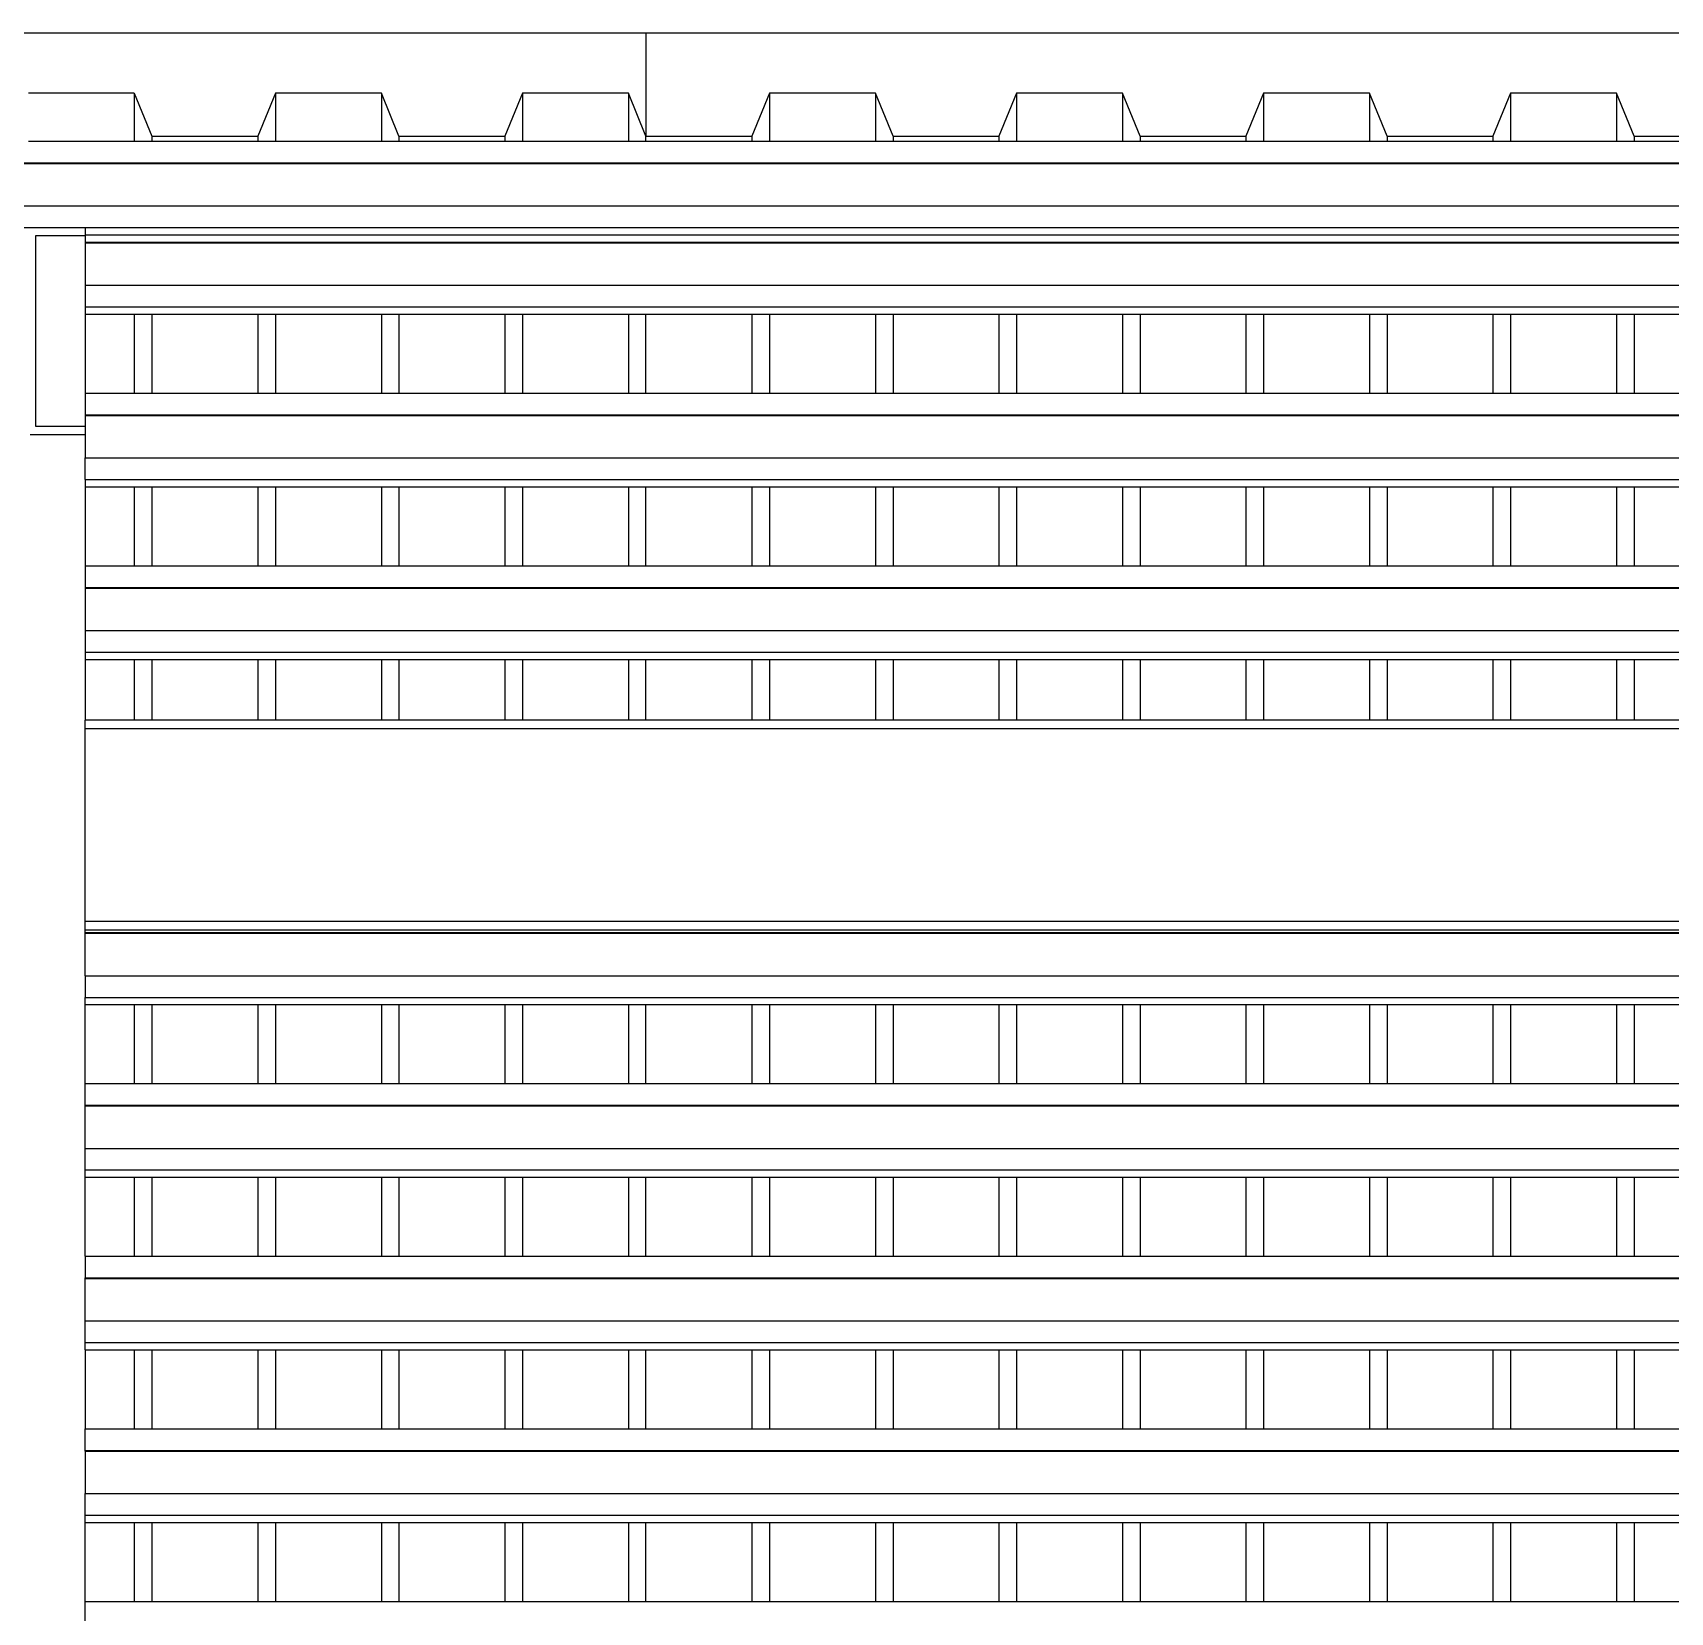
# Model space of a CAD drawing. Extents: x -101 to 101, y -14 to 18.
# Drawn here: x -40.152 to -38.28, y 10.663 to 12.469 of the extents above; entities that cross this region are included whole.
import ezdxf

# ---------------------------------------------------------------- set-up
doc = ezdxf.new("R2010")
doc.units = 0
doc.layers.get('0').update_dxf_attribs({"linetype": 'CONTINUOUS'})

msp = doc.modelspace()

# ---------------------------------------------------------------- linework, layer by layer
for p, q in [((-42.5577, 12.4686), (-39.4512, 12.4686)), ((-39.4512, 12.4686), (-36.3446, 12.4686)), ((-39.4512, 12.4686), (-39.4512, 12.3502)), ((-40.0362, 12.3995), (-40.1572, 12.3995)), ((-40.0362, 12.3995), (-40.0362, 12.3446)), ((-40.0362, 12.3995), (-40.016, 12.3502)), ((-39.8748, 12.3995), (-39.895, 12.3502)), ((-39.7537, 12.3995), (-39.8748, 12.3995)), ((-39.8748, 12.3995), (-39.8748, 12.3446)), ((-39.7336, 12.3502), (-39.7537, 12.3995)), ((-39.7537, 12.3995), (-39.7537, 12.3446)), ((-39.5924, 12.3995), (-39.6125, 12.3502)), ((-39.4713, 12.3995), (-39.5924, 12.3995)), ((-39.5924, 12.3995), (-39.5924, 12.3446)), ((-39.4512, 12.3502), (-39.4713, 12.3995)), ((-39.4713, 12.3995), (-39.4713, 12.3446)), ((-39.31, 12.3995), (-39.3301, 12.3502)), ((-39.31, 12.3995), (-39.31, 12.3446)), ((-39.1889, 12.3995), (-39.31, 12.3995)), ((-39.1889, 12.3995), (-39.1889, 12.3446)), ((-39.1687, 12.3502), (-39.1889, 12.3995)), ((-39.0275, 12.3995), (-39.0477, 12.3502)), ((-39.0275, 12.3995), (-39.0275, 12.3446)), ((-38.9065, 12.3995), (-39.0275, 12.3995)), ((-38.9065, 12.3995), (-38.9065, 12.3446)), ((-38.8863, 12.3502), (-38.9065, 12.3995)), ((-38.7451, 12.3995), (-38.7653, 12.3502)), ((-38.7451, 12.3995), (-38.7451, 12.3446)), ((-38.6241, 12.3995), (-38.7451, 12.3995)), ((-38.6241, 12.3995), (-38.6241, 12.3446)), ((-38.6039, 12.3502), (-38.6241, 12.3995)), ((-38.4627, 12.3995), (-38.4829, 12.3502)), ((-38.4627, 12.3995), (-38.4627, 12.3446)), ((-38.3417, 12.3995), (-38.4627, 12.3995)), ((-38.3417, 12.3995), (-38.3417, 12.3446)), ((-38.3215, 12.3502), (-38.3417, 12.3995)), ((-40.1572, 12.3446), (-40.0362, 12.3446)), ((-40.0362, 12.3446), (-40.016, 12.3446)), ((-40.016, 12.3502), (-40.016, 12.3446)), ((-40.016, 12.3502), (-39.895, 12.3502)), ((-40.016, 12.3446), (-39.895, 12.3446)), ((-39.895, 12.3502), (-39.895, 12.3446)), ((-39.895, 12.3446), (-39.8748, 12.3446)), ((-39.8748, 12.3446), (-39.7537, 12.3446)), ((-39.7537, 12.3446), (-39.7336, 12.3446)), ((-39.7336, 12.3502), (-39.6125, 12.3502)), ((-39.7336, 12.3502), (-39.7336, 12.3446)), ((-39.7336, 12.3446), (-39.6125, 12.3446)), ((-39.6125, 12.3502), (-39.6125, 12.3446)), ((-39.6125, 12.3446), (-39.5924, 12.3446)), ((-39.5924, 12.3446), (-39.4713, 12.3446)), ((-39.4713, 12.3446), (-39.4512, 12.3446)), ((-39.4512, 12.3446), (-39.4512, 12.3502)), ((-39.4512, 12.3502), (-39.3301, 12.3502)), ((-39.4512, 12.3446), (-39.3301, 12.3446)), ((-39.3301, 12.3502), (-39.3301, 12.3446)), ((-39.3301, 12.3446), (-39.31, 12.3446)), ((-39.31, 12.3446), (-39.1889, 12.3446)), ((-39.1889, 12.3446), (-39.1687, 12.3446)), ((-39.1687, 12.3502), (-39.1687, 12.3446)), ((-39.1687, 12.3502), (-39.0477, 12.3502)), ((-39.1687, 12.3446), (-39.0477, 12.3446)), ((-39.0477, 12.3502), (-39.0477, 12.3446)), ((-39.0477, 12.3446), (-39.0275, 12.3446)), ((-39.0275, 12.3446), (-38.9065, 12.3446)), ((-38.9065, 12.3446), (-38.8863, 12.3446)), ((-38.8863, 12.3502), (-38.8863, 12.3446)), ((-38.8863, 12.3502), (-38.7653, 12.3502)), ((-38.8863, 12.3446), (-38.7653, 12.3446)), ((-38.7653, 12.3502), (-38.7653, 12.3446)), ((-38.7653, 12.3446), (-38.7451, 12.3446)), ((-38.7451, 12.3446), (-38.6241, 12.3446)), ((-38.6241, 12.3446), (-38.6039, 12.3446)), ((-38.6039, 12.3502), (-38.6039, 12.3446)), ((-38.6039, 12.3502), (-38.4829, 12.3502)), ((-38.6039, 12.3446), (-38.4829, 12.3446)), ((-38.4829, 12.3502), (-38.4829, 12.3446)), ((-38.4829, 12.3446), (-38.4627, 12.3446)), ((-38.4627, 12.3446), (-38.3417, 12.3446)), ((-38.3417, 12.3446), (-38.3215, 12.3446)), ((-38.3215, 12.3502), (-38.3215, 12.3446)), ((-38.3215, 12.3502), (-38.2005, 12.3502)), ((-38.3215, 12.3446), (-38.2005, 12.3446)), ((-51.3423, 12.3199), (-33.3446, 12.3199)), ((-51.3423, 12.3191), (-33.3446, 12.3191)), ((-51.3423, 12.2706), (-33.3446, 12.2706)), ((-40.2123, 12.2459), (-40.0923, 12.2459)), ((-40.0923, 12.2459), (-36.4683, 12.2459)), ((-40.0923, 12.2459), (-40.0923, 12.2377)), ((-40.0923, 12.2363), (-40.1492, 12.2363)), ((-40.1492, 12.2363), (-40.1492, 12.0189)), ((-40.0923, 12.2377), (-36.4683, 12.2377)), ((-40.0923, 12.2377), (-40.0923, 12.2363)), ((-40.0923, 12.2363), (-40.0923, 12.2292)), ((-40.0923, 12.2292), (-36.4683, 12.2292)), ((-40.0923, 12.2292), (-40.0923, 12.2284)), ((-40.0923, 12.2284), (-36.4683, 12.2284)), ((-40.0923, 12.2284), (-40.0923, 12.1799)), ((-40.0923, 12.1799), (-36.4683, 12.1799)), ((-40.0923, 12.1799), (-40.0923, 12.1552)), ((-40.0923, 12.1552), (-36.4683, 12.1552)), ((-40.0923, 12.1552), (-40.0923, 12.147)), ((-40.0923, 12.147), (-40.0362, 12.147)), ((-40.0923, 12.147), (-40.0923, 12.0566)), ((-40.0362, 12.147), (-40.0362, 12.0566)), ((-40.0362, 12.147), (-40.016, 12.147)), ((-40.016, 12.147), (-40.016, 12.0566)), ((-40.016, 12.147), (-39.895, 12.147)), ((-39.895, 12.147), (-39.895, 12.0566)), ((-39.895, 12.147), (-39.8748, 12.147)), ((-39.8748, 12.147), (-39.8748, 12.0566)), ((-39.8748, 12.147), (-39.7537, 12.147)), ((-39.7537, 12.147), (-39.7537, 12.0566)), ((-39.7537, 12.147), (-39.7336, 12.147)), ((-39.7336, 12.147), (-39.7336, 12.0566)), ((-39.7336, 12.147), (-39.6125, 12.147)), ((-39.6125, 12.147), (-39.6125, 12.0566)), ((-39.6125, 12.147), (-39.5924, 12.147)), ((-39.5924, 12.147), (-39.5924, 12.0566)), ((-39.5924, 12.147), (-39.4713, 12.147)), ((-39.4713, 12.147), (-39.4713, 12.0566)), ((-39.4713, 12.147), (-39.4512, 12.147)), ((-39.4512, 12.0566), (-39.4512, 12.147)), ((-39.4512, 12.147), (-39.3301, 12.147)), ((-39.3301, 12.147), (-39.3301, 12.0566)), ((-39.3301, 12.147), (-39.31, 12.147)), ((-39.31, 12.147), (-39.31, 12.0566)), ((-39.31, 12.147), (-39.1889, 12.147)), ((-39.1889, 12.147), (-39.1889, 12.0566)), ((-39.1889, 12.147), (-39.1687, 12.147)), ((-39.1687, 12.147), (-39.1687, 12.0566)), ((-39.1687, 12.147), (-39.0477, 12.147)), ((-39.0477, 12.147), (-39.0477, 12.0566)), ((-39.0477, 12.147), (-39.0275, 12.147)), ((-39.0275, 12.147), (-39.0275, 12.0566)), ((-39.0275, 12.147), (-38.9065, 12.147)), ((-38.9065, 12.147), (-38.9065, 12.0566)), ((-38.9065, 12.147), (-38.8863, 12.147)), ((-38.8863, 12.147), (-38.8863, 12.0566)), ((-38.8863, 12.147), (-38.7653, 12.147)), ((-38.7653, 12.147), (-38.7653, 12.0566)), ((-38.7653, 12.147), (-38.7451, 12.147)), ((-38.7451, 12.147), (-38.7451, 12.0566)), ((-38.7451, 12.147), (-38.6241, 12.147)), ((-38.6241, 12.147), (-38.6241, 12.0566)), ((-38.6241, 12.147), (-38.6039, 12.147)), ((-38.6039, 12.147), (-38.6039, 12.0566)), ((-38.6039, 12.147), (-38.4829, 12.147)), ((-38.4829, 12.147), (-38.4829, 12.0566)), ((-38.4829, 12.147), (-38.4627, 12.147)), ((-38.4627, 12.147), (-38.4627, 12.0566)), ((-38.4627, 12.147), (-38.3417, 12.147)), ((-38.3417, 12.147), (-38.3417, 12.0566)), ((-38.3417, 12.147), (-38.3215, 12.147)), ((-38.3215, 12.147), (-38.3215, 12.0566)), ((-38.3215, 12.147), (-38.2005, 12.147)), ((-40.0923, 12.0566), (-40.0362, 12.0566)), ((-40.0923, 12.0566), (-40.0923, 12.0319)), ((-40.0362, 12.0566), (-40.016, 12.0566)), ((-40.016, 12.0566), (-39.895, 12.0566)), ((-39.895, 12.0566), (-39.8748, 12.0566)), ((-39.8748, 12.0566), (-39.7537, 12.0566)), ((-39.7537, 12.0566), (-39.7336, 12.0566)), ((-39.7336, 12.0566), (-39.6125, 12.0566)), ((-39.6125, 12.0566), (-39.5924, 12.0566)), ((-39.5924, 12.0566), (-39.4713, 12.0566)), ((-39.4713, 12.0566), (-39.4512, 12.0566)), ((-39.4512, 12.0566), (-39.3301, 12.0566)), ((-39.3301, 12.0566), (-39.31, 12.0566)), ((-39.31, 12.0566), (-39.1889, 12.0566)), ((-39.1889, 12.0566), (-39.1687, 12.0566)), ((-39.1687, 12.0566), (-39.0477, 12.0566)), ((-39.0477, 12.0566), (-39.0275, 12.0566)), ((-39.0275, 12.0566), (-38.9065, 12.0566)), ((-38.9065, 12.0566), (-38.8863, 12.0566)), ((-38.8863, 12.0566), (-38.7653, 12.0566)), ((-38.7653, 12.0566), (-38.7451, 12.0566)), ((-38.7451, 12.0566), (-38.6241, 12.0566)), ((-38.6241, 12.0566), (-38.6039, 12.0566)), ((-38.6039, 12.0566), (-38.4829, 12.0566)), ((-38.4829, 12.0566), (-38.4627, 12.0566)), ((-38.4627, 12.0566), (-38.3417, 12.0566)), ((-38.3417, 12.0566), (-38.3215, 12.0566)), ((-38.3215, 12.0566), (-38.2005, 12.0566)), ((-40.1492, 12.0189), (-40.0923, 12.0189)), ((-40.0923, 12.0319), (-36.4683, 12.0319)), ((-40.0923, 12.0319), (-40.0923, 12.0311)), ((-40.0923, 12.0311), (-36.4683, 12.0311)), ((-40.0923, 12.0311), (-40.0923, 12.0189)), ((-40.0923, 12.0189), (-40.0923, 12.0092)), ((-40.1492, 12.0092), (-40.1554, 12.0092)), ((-40.1492, 12.0089), (-40.1554, 12.0089)), ((-40.1492, 12.0092), (-40.1492, 12.0089)), ((-40.0923, 12.0092), (-40.1492, 12.0092)), ((-40.0923, 12.0089), (-40.1492, 12.0089)), ((-40.0923, 12.0092), (-40.0923, 12.0089)), ((-40.0923, 12.0089), (-40.0923, 12.009)), ((-40.0923, 12.0089), (-40.0923, 11.9826)), ((-40.0923, 11.9826), (-36.4683, 11.9826)), ((-40.0923, 11.9579), (-40.0923, 11.9826)), ((-40.0923, 11.9579), (-36.4683, 11.9579)), ((-40.0923, 11.9579), (-40.0923, 11.9497)), ((-40.0923, 11.9497), (-40.0362, 11.9497)), ((-40.0923, 11.9497), (-40.0923, 11.8593)), ((-40.0362, 11.9497), (-40.0362, 11.8593)), ((-40.0362, 11.9497), (-40.016, 11.9497)), ((-40.016, 11.9497), (-40.016, 11.8593)), ((-40.016, 11.9497), (-39.895, 11.9497)), ((-39.895, 11.9497), (-39.895, 11.8593)), ((-39.895, 11.9497), (-39.8748, 11.9497)), ((-39.8748, 11.9497), (-39.8748, 11.8593)), ((-39.8748, 11.9497), (-39.7537, 11.9497)), ((-39.7537, 11.9497), (-39.7537, 11.8593)), ((-39.7537, 11.9497), (-39.7336, 11.9497)), ((-39.7336, 11.9497), (-39.7336, 11.8593)), ((-39.7336, 11.9497), (-39.6125, 11.9497)), ((-39.6125, 11.9497), (-39.6125, 11.8593)), ((-39.6125, 11.9497), (-39.5924, 11.9497)), ((-39.5924, 11.9497), (-39.5924, 11.8593)), ((-39.5924, 11.9497), (-39.4713, 11.9497)), ((-39.4713, 11.9497), (-39.4713, 11.8593)), ((-39.4713, 11.9497), (-39.4512, 11.9497)), ((-39.4512, 11.8593), (-39.4512, 11.9497)), ((-39.4512, 11.9497), (-39.3301, 11.9497)), ((-39.3301, 11.9497), (-39.3301, 11.8593)), ((-39.3301, 11.9497), (-39.31, 11.9497)), ((-39.31, 11.9497), (-39.31, 11.8593)), ((-39.31, 11.9497), (-39.1889, 11.9497)), ((-39.1889, 11.9497), (-39.1889, 11.8593)), ((-39.1889, 11.9497), (-39.1687, 11.9497)), ((-39.1687, 11.9497), (-39.1687, 11.8593)), ((-39.1687, 11.9497), (-39.0477, 11.9497)), ((-39.0477, 11.9497), (-39.0477, 11.8593)), ((-39.0477, 11.9497), (-39.0275, 11.9497)), ((-39.0275, 11.9497), (-39.0275, 11.8593)), ((-39.0275, 11.9497), (-38.9065, 11.9497)), ((-38.9065, 11.9497), (-38.9065, 11.8593)), ((-38.9065, 11.9497), (-38.8863, 11.9497)), ((-38.8863, 11.9497), (-38.8863, 11.8593)), ((-38.8863, 11.9497), (-38.7653, 11.9497)), ((-38.7653, 11.9497), (-38.7653, 11.8593)), ((-38.7653, 11.9497), (-38.7451, 11.9497)), ((-38.7451, 11.9497), (-38.7451, 11.8593)), ((-38.7451, 11.9497), (-38.6241, 11.9497)), ((-38.6241, 11.9497), (-38.6241, 11.8593)), ((-38.6241, 11.9497), (-38.6039, 11.9497)), ((-38.6039, 11.9497), (-38.6039, 11.8593)), ((-38.6039, 11.9497), (-38.4829, 11.9497)), ((-38.4829, 11.9497), (-38.4829, 11.8593)), ((-38.4829, 11.9497), (-38.4627, 11.9497)), ((-38.4627, 11.9497), (-38.4627, 11.8593)), ((-38.4627, 11.9497), (-38.3417, 11.9497)), ((-38.3417, 11.9497), (-38.3417, 11.8593)), ((-38.3417, 11.9497), (-38.3215, 11.9497)), ((-38.3215, 11.9497), (-38.3215, 11.8593)), ((-38.3215, 11.9497), (-38.2005, 11.9497)), ((-40.0923, 11.8593), (-40.0362, 11.8593)), ((-40.0923, 11.8593), (-40.0923, 11.8346)), ((-40.0362, 11.8593), (-40.016, 11.8593)), ((-40.016, 11.8593), (-39.895, 11.8593)), ((-39.895, 11.8593), (-39.8748, 11.8593)), ((-39.8748, 11.8593), (-39.7537, 11.8593)), ((-39.7537, 11.8593), (-39.7336, 11.8593)), ((-39.7336, 11.8593), (-39.6125, 11.8593)), ((-39.6125, 11.8593), (-39.5924, 11.8593)), ((-39.5924, 11.8593), (-39.4713, 11.8593)), ((-39.4713, 11.8593), (-39.4512, 11.8593)), ((-39.4512, 11.8593), (-39.3301, 11.8593)), ((-39.3301, 11.8593), (-39.31, 11.8593)), ((-39.31, 11.8593), (-39.1889, 11.8593)), ((-39.1889, 11.8593), (-39.1687, 11.8593)), ((-39.1687, 11.8593), (-39.0477, 11.8593)), ((-39.0477, 11.8593), (-39.0275, 11.8593)), ((-39.0275, 11.8593), (-38.9065, 11.8593)), ((-38.9065, 11.8593), (-38.8863, 11.8593)), ((-38.8863, 11.8593), (-38.7653, 11.8593)), ((-38.7653, 11.8593), (-38.7451, 11.8593)), ((-38.7451, 11.8593), (-38.6241, 11.8593)), ((-38.6241, 11.8593), (-38.6039, 11.8593)), ((-38.6039, 11.8593), (-38.4829, 11.8593)), ((-38.4829, 11.8593), (-38.4627, 11.8593)), ((-38.4627, 11.8593), (-38.3417, 11.8593)), ((-38.3417, 11.8593), (-38.3215, 11.8593)), ((-38.3215, 11.8593), (-38.2005, 11.8593)), ((-40.0923, 11.8346), (-36.4683, 11.8346)), ((-40.0923, 11.8346), (-40.0923, 11.8338)), ((-40.0923, 11.8338), (-36.4683, 11.8338)), ((-40.0923, 11.8338), (-40.0923, 11.7853)), ((-40.0923, 11.7853), (-36.4683, 11.7853)), ((-40.0923, 11.7853), (-40.0923, 11.7607)), ((-40.0923, 11.7607), (-36.4683, 11.7607)), ((-40.0923, 11.7607), (-40.0923, 11.7524)), ((-40.0923, 11.7524), (-40.0362, 11.7524)), ((-40.0923, 11.7524), (-40.0923, 11.6828)), ((-40.0362, 11.7524), (-40.0362, 11.6828)), ((-40.0362, 11.7524), (-40.016, 11.7524)), ((-40.016, 11.7524), (-40.016, 11.6828)), ((-40.016, 11.7524), (-39.895, 11.7524)), ((-39.895, 11.7524), (-39.895, 11.6828)), ((-39.895, 11.7524), (-39.8748, 11.7524)), ((-39.8748, 11.7524), (-39.8748, 11.6828)), ((-39.8748, 11.7524), (-39.7537, 11.7524)), ((-39.7537, 11.7524), (-39.7537, 11.6828)), ((-39.7537, 11.7524), (-39.7336, 11.7524)), ((-39.7336, 11.7524), (-39.7336, 11.6828)), ((-39.7336, 11.7524), (-39.6125, 11.7524)), ((-39.6125, 11.7524), (-39.6125, 11.6828)), ((-39.6125, 11.7524), (-39.5924, 11.7524)), ((-39.5924, 11.7524), (-39.5924, 11.6828)), ((-39.5924, 11.7524), (-39.4713, 11.7524)), ((-39.4713, 11.7524), (-39.4713, 11.6828)), ((-39.4713, 11.7524), (-39.4512, 11.7524)), ((-39.4512, 11.6828), (-39.4512, 11.7524)), ((-39.4512, 11.7524), (-39.3301, 11.7524)), ((-39.3301, 11.7524), (-39.3301, 11.6828)), ((-39.3301, 11.7524), (-39.31, 11.7524)), ((-39.31, 11.7524), (-39.31, 11.6828)), ((-39.31, 11.7524), (-39.1889, 11.7524)), ((-39.1889, 11.7524), (-39.1889, 11.6828)), ((-39.1889, 11.7524), (-39.1687, 11.7524)), ((-39.1687, 11.7524), (-39.1687, 11.6828)), ((-39.1687, 11.7524), (-39.0477, 11.7524)), ((-39.0477, 11.7524), (-39.0477, 11.6828)), ((-39.0477, 11.7524), (-39.0275, 11.7524)), ((-39.0275, 11.7524), (-39.0275, 11.6828)), ((-39.0275, 11.7524), (-38.9065, 11.7524)), ((-38.9065, 11.7524), (-38.9065, 11.6828)), ((-38.9065, 11.7524), (-38.8863, 11.7524)), ((-38.8863, 11.7524), (-38.8863, 11.6828)), ((-38.8863, 11.7524), (-38.7653, 11.7524)), ((-38.7653, 11.7524), (-38.7653, 11.6828)), ((-38.7653, 11.7524), (-38.7451, 11.7524)), ((-38.7451, 11.7524), (-38.7451, 11.6828)), ((-38.7451, 11.7524), (-38.6241, 11.7524)), ((-38.6241, 11.7524), (-38.6241, 11.6828)), ((-38.6241, 11.7524), (-38.6039, 11.7524)), ((-38.6039, 11.7524), (-38.6039, 11.6828)), ((-38.6039, 11.7524), (-38.4829, 11.7524)), ((-38.4829, 11.7524), (-38.4829, 11.6828)), ((-38.4829, 11.7524), (-38.4627, 11.7524)), ((-38.4627, 11.7524), (-38.4627, 11.6828)), ((-38.4627, 11.7524), (-38.3417, 11.7524)), ((-38.3417, 11.7524), (-38.3417, 11.6828)), ((-38.3417, 11.7524), (-38.3215, 11.7524)), ((-38.3215, 11.7524), (-38.3215, 11.6828)), ((-38.3215, 11.7524), (-38.2005, 11.7524)), ((-40.0362, 11.6828), (-40.0923, 11.6828)), ((-40.0923, 11.673), (-40.0923, 11.6828)), ((-40.016, 11.6828), (-40.0362, 11.6828)), ((-39.895, 11.6828), (-40.016, 11.6828)), ((-39.8748, 11.6828), (-39.895, 11.6828)), ((-39.7537, 11.6828), (-39.8748, 11.6828)), ((-39.7336, 11.6828), (-39.7537, 11.6828)), ((-39.6125, 11.6828), (-39.7336, 11.6828)), ((-39.5924, 11.6828), (-39.6125, 11.6828)), ((-39.4713, 11.6828), (-39.5924, 11.6828)), ((-39.4512, 11.6828), (-39.4713, 11.6828)), ((-39.3301, 11.6828), (-39.4512, 11.6828)), ((-39.31, 11.6828), (-39.3301, 11.6828)), ((-39.1889, 11.6828), (-39.31, 11.6828)), ((-39.1687, 11.6828), (-39.1889, 11.6828)), ((-39.0477, 11.6828), (-39.1687, 11.6828)), ((-39.0275, 11.6828), (-39.0477, 11.6828)), ((-38.9065, 11.6828), (-39.0275, 11.6828)), ((-38.8863, 11.6828), (-38.9065, 11.6828)), ((-38.7653, 11.6828), (-38.8863, 11.6828)), ((-38.7451, 11.6828), (-38.7653, 11.6828)), ((-38.6241, 11.6828), (-38.7451, 11.6828)), ((-38.6039, 11.6828), (-38.6241, 11.6828)), ((-38.4829, 11.6828), (-38.6039, 11.6828)), ((-38.4627, 11.6828), (-38.4829, 11.6828)), ((-38.3417, 11.6828), (-38.4627, 11.6828)), ((-38.3215, 11.6828), (-38.3417, 11.6828)), ((-38.2005, 11.6828), (-38.3215, 11.6828)), ((-36.5583, 11.673), (-40.0923, 11.673)), ((-40.0923, 11.4526), (-40.0923, 11.673)), ((-36.5583, 11.4526), (-40.0923, 11.4526)), ((-40.0923, 11.4428), (-40.0923, 11.4526)), ((-36.5583, 11.4428), (-40.0923, 11.4428)), ((-40.0923, 11.4401), (-40.0923, 11.4428)), ((-40.0923, 11.4401), (-36.5583, 11.4401)), ((-40.0923, 11.4393), (-40.0923, 11.4401)), ((-40.0923, 11.4393), (-36.5583, 11.4393)), ((-40.0923, 11.3908), (-40.0923, 11.4393)), ((-40.0923, 11.3908), (-36.5583, 11.3908)), ((-40.0923, 11.3908), (-40.0923, 11.3661)), ((-40.0923, 11.3661), (-36.5583, 11.3661)), ((-40.0923, 11.3579), (-40.0923, 11.3661)), ((-40.0923, 11.3579), (-40.0362, 11.3579)), ((-40.0923, 11.2675), (-40.0923, 11.3579)), ((-40.0362, 11.3579), (-40.0362, 11.2675)), ((-40.0362, 11.3579), (-40.016, 11.3579)), ((-40.016, 11.3579), (-40.016, 11.2675)), ((-40.016, 11.3579), (-39.895, 11.3579)), ((-39.895, 11.3579), (-39.895, 11.2675)), ((-39.895, 11.3579), (-39.8748, 11.3579)), ((-39.8748, 11.3579), (-39.8748, 11.2675)), ((-39.8748, 11.3579), (-39.7537, 11.3579)), ((-39.7537, 11.3579), (-39.7537, 11.2675)), ((-39.7537, 11.3579), (-39.7336, 11.3579)), ((-39.7336, 11.3579), (-39.7336, 11.2675)), ((-39.7336, 11.3579), (-39.6125, 11.3579)), ((-39.6125, 11.3579), (-39.6125, 11.2675)), ((-39.6125, 11.3579), (-39.5924, 11.3579)), ((-39.5924, 11.3579), (-39.5924, 11.2675)), ((-39.5924, 11.3579), (-39.4713, 11.3579)), ((-39.4713, 11.3579), (-39.4713, 11.2675)), ((-39.4713, 11.3579), (-39.4512, 11.3579)), ((-39.4512, 11.2675), (-39.4512, 11.3579)), ((-39.4512, 11.3579), (-39.3301, 11.3579)), ((-39.3301, 11.3579), (-39.3301, 11.2675)), ((-39.3301, 11.3579), (-39.31, 11.3579)), ((-39.31, 11.3579), (-39.31, 11.2675)), ((-39.31, 11.3579), (-39.1889, 11.3579)), ((-39.1889, 11.3579), (-39.1889, 11.2675)), ((-39.1889, 11.3579), (-39.1687, 11.3579)), ((-39.1687, 11.3579), (-39.1687, 11.2675)), ((-39.1687, 11.3579), (-39.0477, 11.3579)), ((-39.0477, 11.3579), (-39.0477, 11.2675)), ((-39.0477, 11.3579), (-39.0275, 11.3579)), ((-39.0275, 11.3579), (-39.0275, 11.2675)), ((-39.0275, 11.3579), (-38.9065, 11.3579)), ((-38.9065, 11.3579), (-38.9065, 11.2675)), ((-38.9065, 11.3579), (-38.8863, 11.3579)), ((-38.8863, 11.3579), (-38.8863, 11.2675)), ((-38.8863, 11.3579), (-38.7653, 11.3579)), ((-38.7653, 11.3579), (-38.7653, 11.2675)), ((-38.7653, 11.3579), (-38.7451, 11.3579)), ((-38.7451, 11.3579), (-38.7451, 11.2675)), ((-38.7451, 11.3579), (-38.6241, 11.3579)), ((-38.6241, 11.3579), (-38.6241, 11.2675)), ((-38.6241, 11.3579), (-38.6039, 11.3579)), ((-38.6039, 11.3579), (-38.6039, 11.2675)), ((-38.6039, 11.3579), (-38.4829, 11.3579)), ((-38.4829, 11.3579), (-38.4829, 11.2675)), ((-38.4829, 11.3579), (-38.4627, 11.3579)), ((-38.4627, 11.3579), (-38.4627, 11.2675)), ((-38.4627, 11.3579), (-38.3417, 11.3579)), ((-38.3417, 11.3579), (-38.3417, 11.2675)), ((-38.3417, 11.3579), (-38.3215, 11.3579)), ((-38.3215, 11.3579), (-38.3215, 11.2675)), ((-38.3215, 11.3579), (-38.2005, 11.3579)), ((-40.0923, 11.2675), (-40.0362, 11.2675)), ((-40.0923, 11.2428), (-40.0923, 11.2675)), ((-40.0362, 11.2675), (-40.016, 11.2675)), ((-40.016, 11.2675), (-39.895, 11.2675)), ((-39.895, 11.2675), (-39.8748, 11.2675)), ((-39.8748, 11.2675), (-39.7537, 11.2675)), ((-39.7537, 11.2675), (-39.7336, 11.2675)), ((-39.7336, 11.2675), (-39.6125, 11.2675)), ((-39.6125, 11.2675), (-39.5924, 11.2675)), ((-39.5924, 11.2675), (-39.4713, 11.2675)), ((-39.4713, 11.2675), (-39.4512, 11.2675)), ((-39.4512, 11.2675), (-39.3301, 11.2675)), ((-39.3301, 11.2675), (-39.31, 11.2675)), ((-39.31, 11.2675), (-39.1889, 11.2675)), ((-39.1889, 11.2675), (-39.1687, 11.2675)), ((-39.1687, 11.2675), (-39.0477, 11.2675)), ((-39.0477, 11.2675), (-39.0275, 11.2675)), ((-39.0275, 11.2675), (-38.9065, 11.2675)), ((-38.9065, 11.2675), (-38.8863, 11.2675)), ((-38.8863, 11.2675), (-38.7653, 11.2675)), ((-38.7653, 11.2675), (-38.7451, 11.2675)), ((-38.7451, 11.2675), (-38.6241, 11.2675)), ((-38.6241, 11.2675), (-38.6039, 11.2675)), ((-38.6039, 11.2675), (-38.4829, 11.2675)), ((-38.4829, 11.2675), (-38.4627, 11.2675)), ((-38.4627, 11.2675), (-38.3417, 11.2675)), ((-38.3417, 11.2675), (-38.3215, 11.2675)), ((-38.3215, 11.2675), (-38.2005, 11.2675)), ((-40.0923, 11.2428), (-36.5583, 11.2428)), ((-40.0923, 11.242), (-40.0923, 11.2428)), ((-40.0923, 11.242), (-36.5583, 11.242)), ((-40.0923, 11.1935), (-40.0923, 11.242)), ((-40.0923, 11.1935), (-36.5583, 11.1935)), ((-40.0923, 11.1688), (-40.0923, 11.1935)), ((-40.0923, 11.1688), (-36.5583, 11.1688)), ((-40.0923, 11.1606), (-40.0923, 11.1688)), ((-40.0923, 11.1606), (-40.0362, 11.1606)), ((-40.0923, 11.0702), (-40.0923, 11.1606)), ((-40.0362, 11.1606), (-40.0362, 11.0702)), ((-40.0362, 11.1606), (-40.016, 11.1606)), ((-40.016, 11.1606), (-40.016, 11.0702)), ((-40.016, 11.1606), (-39.895, 11.1606)), ((-39.895, 11.1606), (-39.895, 11.0702)), ((-39.895, 11.1606), (-39.8748, 11.1606)), ((-39.8748, 11.1606), (-39.8748, 11.0702)), ((-39.8748, 11.1606), (-39.7537, 11.1606)), ((-39.7537, 11.1606), (-39.7537, 11.0702)), ((-39.7537, 11.1606), (-39.7336, 11.1606)), ((-39.7336, 11.1606), (-39.7336, 11.0702)), ((-39.7336, 11.1606), (-39.6125, 11.1606)), ((-39.6125, 11.1606), (-39.6125, 11.0702)), ((-39.6125, 11.1606), (-39.5924, 11.1606)), ((-39.5924, 11.1606), (-39.5924, 11.0702)), ((-39.5924, 11.1606), (-39.4713, 11.1606)), ((-39.4713, 11.1606), (-39.4713, 11.0702)), ((-39.4713, 11.1606), (-39.4512, 11.1606)), ((-39.4512, 11.0702), (-39.4512, 11.1606)), ((-39.4512, 11.1606), (-39.3301, 11.1606)), ((-39.3301, 11.1606), (-39.3301, 11.0702)), ((-39.3301, 11.1606), (-39.31, 11.1606)), ((-39.31, 11.1606), (-39.31, 11.0702)), ((-39.31, 11.1606), (-39.1889, 11.1606)), ((-39.1889, 11.1606), (-39.1889, 11.0702)), ((-39.1889, 11.1606), (-39.1687, 11.1606)), ((-39.1687, 11.1606), (-39.1687, 11.0702)), ((-39.1687, 11.1606), (-39.0477, 11.1606)), ((-39.0477, 11.1606), (-39.0477, 11.0702)), ((-39.0477, 11.1606), (-39.0275, 11.1606)), ((-39.0275, 11.1606), (-39.0275, 11.0702)), ((-39.0275, 11.1606), (-38.9065, 11.1606)), ((-38.9065, 11.1606), (-38.9065, 11.0702)), ((-38.9065, 11.1606), (-38.8863, 11.1606)), ((-38.8863, 11.1606), (-38.8863, 11.0702)), ((-38.8863, 11.1606), (-38.7653, 11.1606)), ((-38.7653, 11.1606), (-38.7653, 11.0702)), ((-38.7653, 11.1606), (-38.7451, 11.1606)), ((-38.7451, 11.1606), (-38.7451, 11.0702)), ((-38.7451, 11.1606), (-38.6241, 11.1606)), ((-38.6241, 11.1606), (-38.6241, 11.0702)), ((-38.6241, 11.1606), (-38.6039, 11.1606)), ((-38.6039, 11.1606), (-38.6039, 11.0702)), ((-38.6039, 11.1606), (-38.4829, 11.1606)), ((-38.4829, 11.1606), (-38.4829, 11.0702)), ((-38.4829, 11.1606), (-38.4627, 11.1606)), ((-38.4627, 11.1606), (-38.4627, 11.0702)), ((-38.4627, 11.1606), (-38.3417, 11.1606)), ((-38.3417, 11.1606), (-38.3417, 11.0702)), ((-38.3417, 11.1606), (-38.3215, 11.1606)), ((-38.3215, 11.1606), (-38.3215, 11.0702)), ((-38.3215, 11.1606), (-38.2005, 11.1606)), ((-40.0923, 11.0702), (-40.0362, 11.0702)), ((-40.0923, 11.0702), (-40.0923, 11.0455)), ((-40.0362, 11.0702), (-40.016, 11.0702)), ((-40.016, 11.0702), (-39.895, 11.0702)), ((-39.895, 11.0702), (-39.8748, 11.0702)), ((-39.8748, 11.0702), (-39.7537, 11.0702)), ((-39.7537, 11.0702), (-39.7336, 11.0702)), ((-39.7336, 11.0702), (-39.6125, 11.0702)), ((-39.6125, 11.0702), (-39.5924, 11.0702)), ((-39.5924, 11.0702), (-39.4713, 11.0702)), ((-39.4713, 11.0702), (-39.4512, 11.0702)), ((-39.4512, 11.0702), (-39.3301, 11.0702)), ((-39.3301, 11.0702), (-39.31, 11.0702)), ((-39.31, 11.0702), (-39.1889, 11.0702)), ((-39.1889, 11.0702), (-39.1687, 11.0702)), ((-39.1687, 11.0702), (-39.0477, 11.0702)), ((-39.0477, 11.0702), (-39.0275, 11.0702)), ((-39.0275, 11.0702), (-38.9065, 11.0702)), ((-38.9065, 11.0702), (-38.8863, 11.0702)), ((-38.8863, 11.0702), (-38.7653, 11.0702)), ((-38.7653, 11.0702), (-38.7451, 11.0702)), ((-38.7451, 11.0702), (-38.6241, 11.0702)), ((-38.6241, 11.0702), (-38.6039, 11.0702)), ((-38.6039, 11.0702), (-38.4829, 11.0702)), ((-38.4829, 11.0702), (-38.4627, 11.0702)), ((-38.4627, 11.0702), (-38.3417, 11.0702)), ((-38.3417, 11.0702), (-38.3215, 11.0702)), ((-38.3215, 11.0702), (-38.2005, 11.0702)), ((-40.0923, 11.0455), (-36.5583, 11.0455)), ((-40.0923, 11.0447), (-40.0923, 11.0455)), ((-40.0923, 11.0447), (-36.5583, 11.0447)), ((-40.0923, 10.9962), (-40.0923, 11.0447)), ((-40.0923, 10.9962), (-36.5583, 10.9962)), ((-40.0923, 10.9715), (-40.0923, 10.9962)), ((-40.0923, 10.9715), (-36.5583, 10.9715)), ((-40.0923, 10.9633), (-40.0923, 10.9715)), ((-40.0923, 10.9633), (-40.0362, 10.9633)), ((-40.0923, 10.9633), (-40.0923, 10.8729)), ((-40.0362, 10.9633), (-40.0362, 10.8729)), ((-40.0362, 10.9633), (-40.016, 10.9633)), ((-40.016, 10.9633), (-40.016, 10.8729)), ((-40.016, 10.9633), (-39.895, 10.9633)), ((-39.895, 10.9633), (-39.895, 10.8729)), ((-39.895, 10.9633), (-39.8748, 10.9633)), ((-39.8748, 10.9633), (-39.8748, 10.8729)), ((-39.8748, 10.9633), (-39.7537, 10.9633)), ((-39.7537, 10.9633), (-39.7537, 10.8729)), ((-39.7537, 10.9633), (-39.7336, 10.9633)), ((-39.7336, 10.9633), (-39.7336, 10.8729)), ((-39.7336, 10.9633), (-39.6125, 10.9633)), ((-39.6125, 10.9633), (-39.6125, 10.8729)), ((-39.6125, 10.9633), (-39.5924, 10.9633)), ((-39.5924, 10.9633), (-39.5924, 10.8729)), ((-39.5924, 10.9633), (-39.4713, 10.9633)), ((-39.4713, 10.9633), (-39.4713, 10.8729)), ((-39.4713, 10.9633), (-39.4512, 10.9633)), ((-39.4512, 10.8729), (-39.4512, 10.9633)), ((-39.4512, 10.9633), (-39.3301, 10.9633)), ((-39.3301, 10.9633), (-39.3301, 10.8729)), ((-39.3301, 10.9633), (-39.31, 10.9633)), ((-39.31, 10.9633), (-39.31, 10.8729)), ((-39.31, 10.9633), (-39.1889, 10.9633)), ((-39.1889, 10.9633), (-39.1889, 10.8729)), ((-39.1889, 10.9633), (-39.1687, 10.9633)), ((-39.1687, 10.9633), (-39.1687, 10.8729)), ((-39.1687, 10.9633), (-39.0477, 10.9633)), ((-39.0477, 10.9633), (-39.0477, 10.8729)), ((-39.0477, 10.9633), (-39.0275, 10.9633)), ((-39.0275, 10.9633), (-39.0275, 10.8729)), ((-39.0275, 10.9633), (-38.9065, 10.9633)), ((-38.9065, 10.9633), (-38.9065, 10.8729)), ((-38.9065, 10.9633), (-38.8863, 10.9633)), ((-38.8863, 10.9633), (-38.8863, 10.8729)), ((-38.8863, 10.9633), (-38.7653, 10.9633)), ((-38.7653, 10.9633), (-38.7653, 10.8729)), ((-38.7653, 10.9633), (-38.7451, 10.9633)), ((-38.7451, 10.9633), (-38.7451, 10.8729)), ((-38.7451, 10.9633), (-38.6241, 10.9633)), ((-38.6241, 10.9633), (-38.6241, 10.8729)), ((-38.6241, 10.9633), (-38.6039, 10.9633)), ((-38.6039, 10.9633), (-38.6039, 10.8729)), ((-38.6039, 10.9633), (-38.4829, 10.9633)), ((-38.4829, 10.9633), (-38.4829, 10.8729)), ((-38.4829, 10.9633), (-38.4627, 10.9633)), ((-38.4627, 10.9633), (-38.4627, 10.8729)), ((-38.4627, 10.9633), (-38.3417, 10.9633)), ((-38.3417, 10.9633), (-38.3417, 10.8729)), ((-38.3417, 10.9633), (-38.3215, 10.9633)), ((-38.3215, 10.9633), (-38.3215, 10.8729)), ((-38.3215, 10.9633), (-38.2005, 10.9633)), ((-40.0923, 10.8729), (-40.0362, 10.8729)), ((-40.0923, 10.8482), (-40.0923, 10.8729)), ((-40.0362, 10.8729), (-40.016, 10.8729)), ((-40.016, 10.8729), (-39.895, 10.8729)), ((-39.895, 10.8729), (-39.8748, 10.8729)), ((-39.8748, 10.8729), (-39.7537, 10.8729)), ((-39.7537, 10.8729), (-39.7336, 10.8729)), ((-39.7336, 10.8729), (-39.6125, 10.8729)), ((-39.6125, 10.8729), (-39.5924, 10.8729)), ((-39.5924, 10.8729), (-39.4713, 10.8729)), ((-39.4713, 10.8729), (-39.4512, 10.8729)), ((-39.4512, 10.8729), (-39.3301, 10.8729)), ((-39.3301, 10.8729), (-39.31, 10.8729)), ((-39.31, 10.8729), (-39.1889, 10.8729)), ((-39.1889, 10.8729), (-39.1687, 10.8729)), ((-39.1687, 10.8729), (-39.0477, 10.8729)), ((-39.0477, 10.8729), (-39.0275, 10.8729)), ((-39.0275, 10.8729), (-38.9065, 10.8729)), ((-38.9065, 10.8729), (-38.8863, 10.8729)), ((-38.8863, 10.8729), (-38.7653, 10.8729)), ((-38.7653, 10.8729), (-38.7451, 10.8729)), ((-38.7451, 10.8729), (-38.6241, 10.8729)), ((-38.6241, 10.8729), (-38.6039, 10.8729)), ((-38.6039, 10.8729), (-38.4829, 10.8729)), ((-38.4829, 10.8729), (-38.4627, 10.8729)), ((-38.4627, 10.8729), (-38.3417, 10.8729)), ((-38.3417, 10.8729), (-38.3215, 10.8729)), ((-38.3215, 10.8729), (-38.2005, 10.8729)), ((-40.0923, 10.8482), (-36.5583, 10.8482)), ((-40.0923, 10.8474), (-40.0923, 10.8482)), ((-40.0923, 10.8474), (-36.5583, 10.8474)), ((-40.0923, 10.8474), (-40.0923, 10.7989)), ((-40.0923, 10.7989), (-36.5583, 10.7989)), ((-40.0923, 10.7743), (-40.0923, 10.7989)), ((-40.0923, 10.7743), (-36.5583, 10.7743)), ((-40.0923, 10.766), (-40.0923, 10.7743)), ((-40.0923, 10.766), (-40.0362, 10.766)), ((-40.0923, 10.6756), (-40.0923, 10.766)), ((-40.0362, 10.766), (-40.0362, 10.6756)), ((-40.0362, 10.766), (-40.016, 10.766)), ((-40.016, 10.766), (-40.016, 10.6756)), ((-40.016, 10.766), (-39.895, 10.766)), ((-39.895, 10.766), (-39.895, 10.6756)), ((-39.895, 10.766), (-39.8748, 10.766)), ((-39.8748, 10.766), (-39.8748, 10.6756)), ((-39.8748, 10.766), (-39.7537, 10.766)), ((-39.7537, 10.766), (-39.7537, 10.6756)), ((-39.7537, 10.766), (-39.7336, 10.766)), ((-39.7336, 10.766), (-39.7336, 10.6756)), ((-39.7336, 10.766), (-39.6125, 10.766)), ((-39.6125, 10.766), (-39.6125, 10.6756)), ((-39.6125, 10.766), (-39.5924, 10.766)), ((-39.5924, 10.766), (-39.5924, 10.6756)), ((-39.5924, 10.766), (-39.4713, 10.766)), ((-39.4713, 10.766), (-39.4713, 10.6756)), ((-39.4713, 10.766), (-39.4512, 10.766)), ((-39.4512, 10.6756), (-39.4512, 10.766)), ((-39.4512, 10.766), (-39.3301, 10.766)), ((-39.3301, 10.766), (-39.3301, 10.6756)), ((-39.3301, 10.766), (-39.31, 10.766)), ((-39.31, 10.766), (-39.31, 10.6756)), ((-39.31, 10.766), (-39.1889, 10.766)), ((-39.1889, 10.766), (-39.1889, 10.6756)), ((-39.1889, 10.766), (-39.1687, 10.766)), ((-39.1687, 10.766), (-39.1687, 10.6756)), ((-39.1687, 10.766), (-39.0477, 10.766)), ((-39.0477, 10.766), (-39.0477, 10.6756)), ((-39.0477, 10.766), (-39.0275, 10.766)), ((-39.0275, 10.766), (-39.0275, 10.6756)), ((-39.0275, 10.766), (-38.9065, 10.766)), ((-38.9065, 10.766), (-38.9065, 10.6756)), ((-38.9065, 10.766), (-38.8863, 10.766)), ((-38.8863, 10.766), (-38.8863, 10.6756)), ((-38.8863, 10.766), (-38.7653, 10.766)), ((-38.7653, 10.766), (-38.7653, 10.6756)), ((-38.7653, 10.766), (-38.7451, 10.766)), ((-38.7451, 10.766), (-38.7451, 10.6756)), ((-38.7451, 10.766), (-38.6241, 10.766)), ((-38.6241, 10.766), (-38.6241, 10.6756)), ((-38.6241, 10.766), (-38.6039, 10.766)), ((-38.6039, 10.766), (-38.6039, 10.6756)), ((-38.6039, 10.766), (-38.4829, 10.766)), ((-38.4829, 10.766), (-38.4829, 10.6756)), ((-38.4829, 10.766), (-38.4627, 10.766)), ((-38.4627, 10.766), (-38.4627, 10.6756)), ((-38.4627, 10.766), (-38.3417, 10.766)), ((-38.3417, 10.766), (-38.3417, 10.6756)), ((-38.3417, 10.766), (-38.3215, 10.766)), ((-38.3215, 10.766), (-38.3215, 10.6756)), ((-38.3215, 10.766), (-38.2005, 10.766)), ((-40.0923, 10.6756), (-40.0362, 10.6756)), ((-40.0923, 10.651), (-40.0923, 10.6756)), ((-40.0362, 10.6756), (-40.016, 10.6756)), ((-40.016, 10.6756), (-39.895, 10.6756)), ((-39.895, 10.6756), (-39.8748, 10.6756)), ((-39.8748, 10.6756), (-39.7537, 10.6756)), ((-39.7537, 10.6756), (-39.7336, 10.6756)), ((-39.7336, 10.6756), (-39.6125, 10.6756)), ((-39.6125, 10.6756), (-39.5924, 10.6756)), ((-39.5924, 10.6756), (-39.4713, 10.6756)), ((-39.4713, 10.6756), (-39.4512, 10.6756)), ((-39.4512, 10.6756), (-39.3301, 10.6756)), ((-39.3301, 10.6756), (-39.31, 10.6756)), ((-39.31, 10.6756), (-39.1889, 10.6756)), ((-39.1889, 10.6756), (-39.1687, 10.6756)), ((-39.1687, 10.6756), (-39.0477, 10.6756)), ((-39.0477, 10.6756), (-39.0275, 10.6756)), ((-39.0275, 10.6756), (-38.9065, 10.6756)), ((-38.9065, 10.6756), (-38.8863, 10.6756)), ((-38.8863, 10.6756), (-38.7653, 10.6756)), ((-38.7653, 10.6756), (-38.7451, 10.6756)), ((-38.7451, 10.6756), (-38.6241, 10.6756)), ((-38.6241, 10.6756), (-38.6039, 10.6756)), ((-38.6039, 10.6756), (-38.4829, 10.6756)), ((-38.4829, 10.6756), (-38.4627, 10.6756)), ((-38.4627, 10.6756), (-38.3417, 10.6756)), ((-38.3417, 10.6756), (-38.3215, 10.6756)), ((-38.3215, 10.6756), (-38.2005, 10.6756))]:
    msp.add_line(p, q)

doc.saveas('drawing.dxf')
